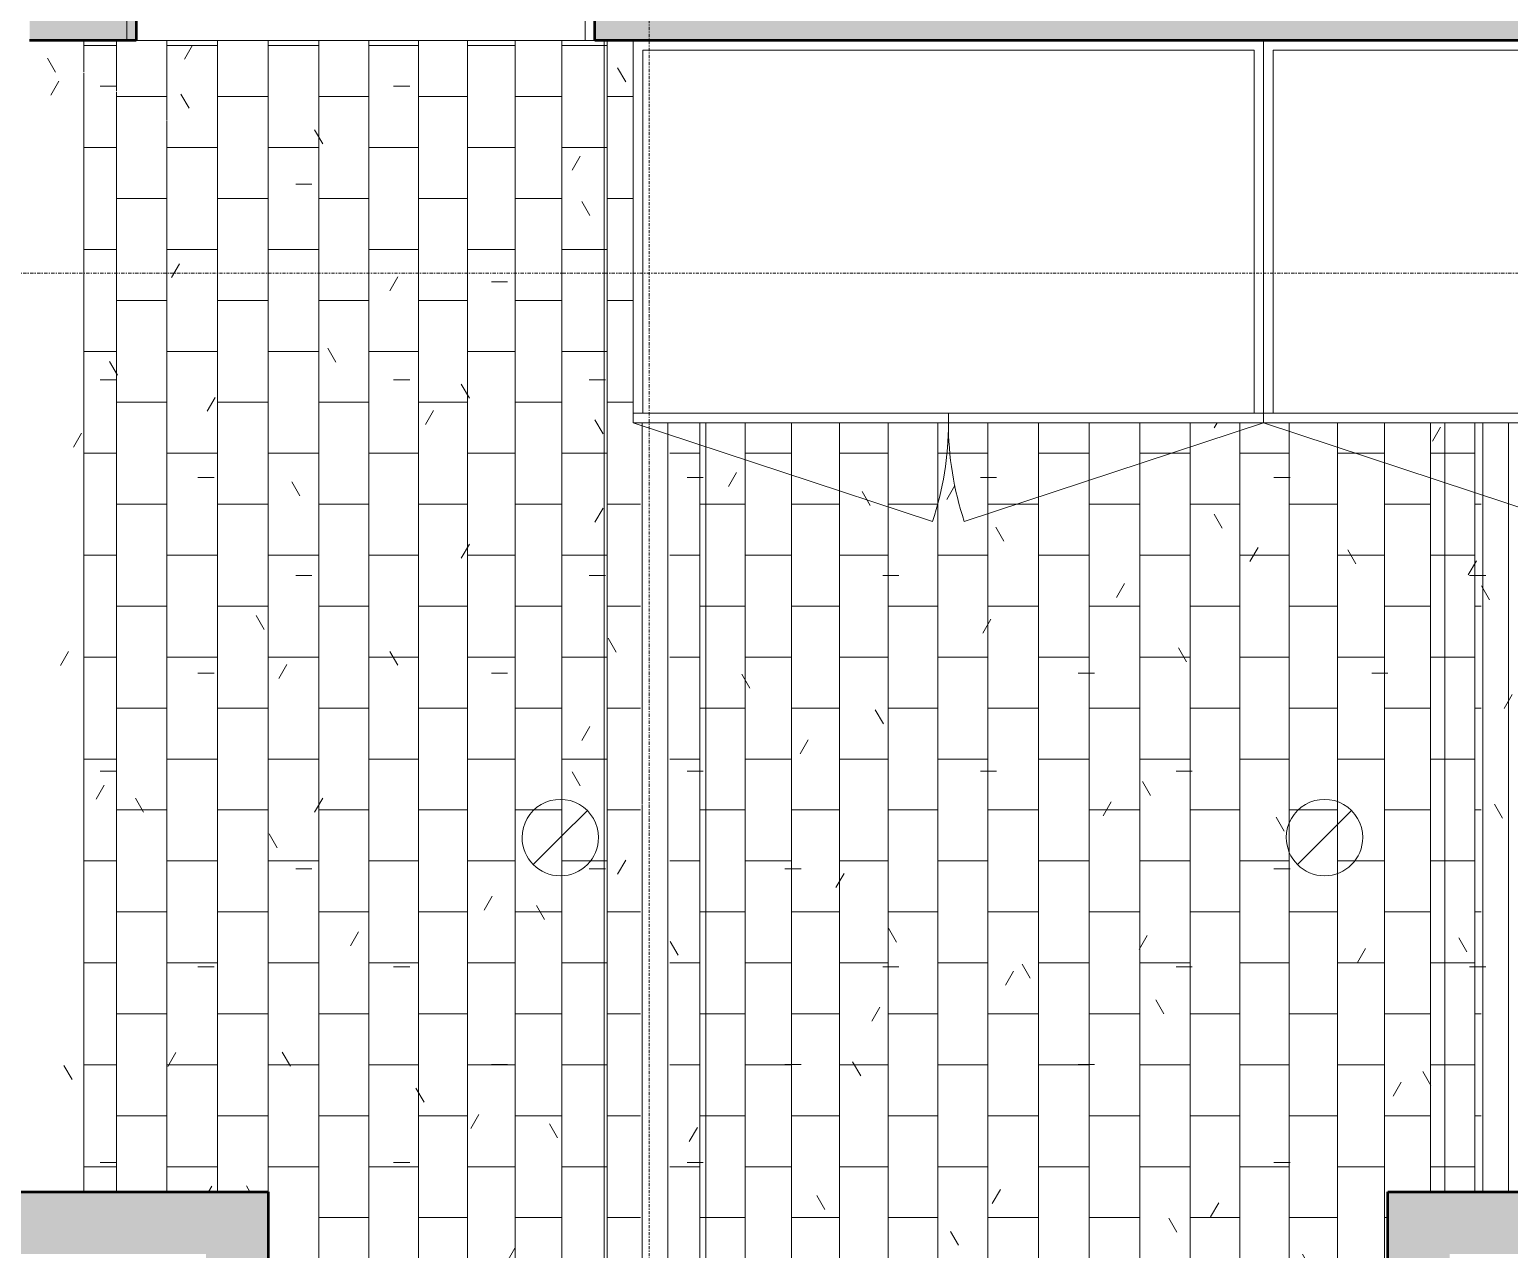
# Model space of a CAD drawing. Header units: inches. Extents: x -956 to 966, y -1111 to 895.
# Drawn here: x 317 to 433.2, y -52.9 to 42.9 of the extents above; entities that cross this region are included whole.
import ezdxf

# ---------------------------------------------------------------- set-up
doc = ezdxf.new("R2010")
doc.units = ezdxf.units.IN
doc.header["$MEASUREMENT"] = 0
doc.linetypes.add('Grid Line 1_4_', pattern=[0.4374999999999999, 0.2499999999999999, -0.06249999999999999, 0.06249999999999999, -0.06249999999999999])
for name, color, linetype, lineweight in [('A-CLNG', 13, 'Continuous', 13), ('A-CLNG-PATT', 13, 'Continuous', 13), ('A-DOOR', 31, 'Continuous', 13), ('A-DOOR-FRAM', 31, 'Continuous', 20), ('A-WALL-PATT', 111, 'Continuous', 13), ('E-LITE-EQPM', 33, 'Continuous', 9), ('I-WALL', 2, 'Continuous', 13), ('Q-CASE', 31, 'Continuous', 9), ('S-GRID', 1, 'Continuous', 9)]:
    doc.layers.add(name, color=color, linetype=linetype, lineweight=lineweight)

# ---------------------------------------------------------------- blocks, each defined once
blk = doc.blocks.new('Single-Pocket - 36_ x96_-4614896-7TH FLOOR TELECOM OVERHEAD ROUTING PLAN')
at = {"layer": 'A-DOOR', "color": 53, "lineweight": 20}
for p, q in [((-42.00000000000016, -0.6874999999999999), (-42.00000000000016, 0.6874999999999999)), ((-42.00000000000016, 0.6874999999999999), (-6.000000000000159, 0.6874999999999999)), ((-6.000000000000159, 0.6874999999999999), (-6.000000000000159, -0.6874999999999999)), ((-6.000000000000159, -0.6874999999999999), (-42.00000000000016, -0.6874999999999999))]:
    blk.add_line(p, q, dxfattribs=at)
at = {"layer": 'A-DOOR-FRAM', "color": 53}
for p, q in [((-18.00000000000009, 2.6875), (-18.00000000000009, 0.9624999999999998)), ((-17.25000000000009, 2.6875), (-18.00000000000009, 2.6875)), ((-17.25000000000009, 0.9624999999999998), (-17.25000000000009, 2.6875)), ((18.74999999999992, 2.6875), (17.99999999999992, 2.6875)), ((17.99999999999992, 2.6875), (17.99999999999992, -2.6875)), ((18.74999999999992, -2.6875), (18.74999999999992, 2.6875)), ((-18.0000000000001, 0.9624999999999998), (-17.2500000000001, 0.9624999999999998)), ((-18.03854056772812, -0.9624999999999998), (-18.03854056772812, -2.687499999999988)), ((-17.25000000000011, -0.9624999999999998), (-18.03854056772812, -0.9624999999999998)), ((-17.25000000000011, -2.687499999999988), (-17.25000000000011, -0.9624999999999998)), ((-18.03854056772812, -2.687499999999988), (-17.25000000000011, -2.687499999999988)), ((17.99999999999992, -2.6875), (18.74999999999992, -2.6875))]:
    blk.add_line(p, q, dxfattribs=at)
blk = doc.blocks.new('FP_1_69-7TH FLOOR TELECOM OVERHEAD ROUTING PLAN')
at = {"layer": 'A-CLNG-PATT', "color": 50}
for p, q in [((335.8726661831918, 39.48946219052106), (335.8726661831918, 42.00571385260786)), ((339.824265060886, 38.03359054049189), (339.824265060886, 42.00571385260786)), ((343.7984581080991, 36.56939461163881), (343.7984581080991, 42.00571385260786)), ((347.7783784067088, -48.36166674687859), (347.7783784067085, 42.00571385260786)), ((351.7471347314986, -64.36295260471717), (351.7471347314982, 42.00571385260786)), ((355.6878832384008, -64.36295260471717), (355.6878832384004, 42.00571385260786)), ((359.5838989516487, -64.36295260471717), (359.5838989516484, 42.00571385260786)), ((363.4186467464363, -64.36295260471717), (363.4186467464359, 42.00571385260786)), ((367.1758515258286, -64.36295260471717), (367.1758515258283, 42.00571385260786)), ((370.8395672940902, -17.57378918391606), (370.8395672940902, 42.00571385260786)), ((374.3942448332656, -17.9587099360391), (374.3942448332656, 42.00571385260786)), ((333.2929314028634, 41.61069885923489), (335.8726661831907, 41.61069885923489)), ((339.8242650608846, 41.61069885923489), (343.7984581080977, 41.61069885923489)), ((347.7783784067071, 41.61069885923489), (351.7471347314965, 41.61069885923489)), ((355.6878832383991, 41.61069885923506), (359.583898951647, 41.61069885923506)), ((363.4186467464342, 41.61069885923506), (367.1758515258269, 41.61069885923506)), ((370.8395672940889, 41.61069885923506), (374.1479164093968, 41.61069885923506)), ((374.1479164093968, 41.61069885923506), (374.3942448332642, 41.61069885923506)), ((335.8726661831918, 38.02798494017832), (335.8726661831918, 39.47297951712249)), ((335.8726661831921, -48.36928614739008), (335.8726661831918, 37.96675975372641)), ((335.8726661831907, 37.61069885923495), (339.8242650608846, 37.61069885923495)), ((339.824265060886, 35.72652088458988), (339.824265060886, 38.00757119900918)), ((343.7984581080977, 37.61069885923495), (347.7783784067071, 37.61069885923495)), ((351.7471347314965, 37.61069885923495), (355.6878832383991, 37.61069885923512)), ((359.583898951647, 37.61069885923512), (363.4186467464345, 37.61069885923512)), ((367.1758515258273, 37.61069885923512), (370.8395672940889, 37.61069885923512)), ((374.3942448332642, 37.61069885923512), (376.43010036152, 37.61069885923529)), ((343.7984581080995, -48.36928614739008), (343.7984581080991, 36.53378407399276)), ((339.8242650608863, -48.36928614739008), (339.824265060886, 35.68940548750839)), ((333.2929314028634, 33.61069885923501), (335.8726661831907, 33.61069885923501)), ((339.8242650608846, 33.61069885923501), (343.7984581080977, 33.61069885923501)), ((347.7783784067071, 33.61069885923501), (351.7471347314965, 33.61069885923501)), ((355.6878832383991, 33.61069885923501), (359.583898951647, 33.61069885923501)), ((363.4186467464345, 33.61069885923501), (367.1758515258273, 33.61069885923518)), ((370.8395672940889, 33.61069885923518), (374.1479164093968, 33.61069885923518)), ((374.1479164093968, 33.61069885923518), (374.3942448332642, 33.61069885923518)), ((335.8726661831907, 29.61069885923507), (339.8242650608846, 29.61069885923507)), ((343.7984581080977, 29.61069885923507), (347.7783784067071, 29.61069885923507)), ((351.7471347314969, 29.61069885923507), (355.6878832383991, 29.61069885923507)), ((359.583898951647, 29.61069885923507), (363.4186467464345, 29.61069885923507)), ((367.1758515258273, 29.61069885923524), (370.8395672940889, 29.61069885923524)), ((374.3942448332642, 29.61069885923524), (376.43010036152, 29.61069885923524)), ((333.2929314028634, 25.61069885923495), (335.8726661831907, 25.61069885923495)), ((339.8242650608846, 25.61069885923495), (343.7984581080977, 25.61069885923495)), ((347.7783784067071, 25.61069885923495), (351.7471347314969, 25.61069885923495)), ((355.6878832383991, 25.61069885923495), (359.5838989516474, 25.61069885923495)), ((363.4186467464345, 25.61069885923495), (367.1758515258273, 25.61069885923513)), ((370.8395672940889, 25.61069885923513), (374.1479164093968, 25.61069885923513)), ((374.1479164093968, 25.61069885923513), (374.3942448332642, 25.61069885923513)), ((335.8726661831907, 21.61069885923501), (339.8242650608846, 21.61069885923501)), ((343.7984581080977, 21.61069885923501), (347.7783784067071, 21.61069885923501)), ((351.7471347314969, 21.61069885923501), (355.6878832383994, 21.61069885923501)), ((359.5838989516474, 21.61069885923501), (363.4186467464345, 21.61069885923501)), ((367.1758515258273, 21.61069885923501), (370.8395672940889, 21.61069885923501)), ((374.3942448332642, 21.61069885923501), (376.4301003615203, 21.61069885923518)), ((333.2929314028634, 17.61069885923507), (335.8726661831907, 17.61069885923507)), ((339.8242650608846, 17.61069885923507), (343.7984581080981, 17.61069885923507)), ((347.7783784067071, 17.61069885923507), (351.7471347314969, 17.61069885923507)), ((355.6878832383994, 17.61069885923507), (359.5838989516474, 17.61069885923507)), ((363.4186467464345, 17.61069885923507), (367.1758515258273, 17.61069885923507)), ((370.8395672940889, 17.61069885923507), (374.1479164093968, 17.61069885923507)), ((374.1479164093968, 17.61069885923507), (374.3942448332642, 17.61069885923507)), ((335.8726661831907, 13.61069885923496), (339.8242650608846, 13.61069885923496)), ((343.7984581080977, 13.61069885923496), (347.7783784067071, 13.61069885923496)), ((351.7471347314969, 13.61069885923496), (355.6878832383994, 13.61069885923496)), ((359.5838989516474, 13.61069885923496), (363.4186467464345, 13.61069885923496)), ((367.1758515258273, 13.61069885923496), (370.8395672940889, 13.61069885923496)), ((374.3942448332642, 13.61069885923496), (376.4301003615203, 13.6106988592353)), ((333.2929314028634, 9.610698859235013), (335.8726661831907, 9.610698859235013)), ((339.824265060885, 9.610698859235184), (343.7984581080981, 9.610698859235184)), ((347.7783784067075, 9.610698859235184), (351.7051568219737, 9.610698859235184)), ((355.6878832383994, 9.610698859235184), (359.5838989516474, 9.610698859235184)), ((363.4186467464345, 9.610698859235184), (367.1758515258273, 9.610698859235184)), ((370.8395672940889, 9.610698859235184), (374.1479164093968, 9.610698859235184)), ((374.1479164093968, 9.610698859235184), (374.3942448332642, 9.610698859235184)), ((335.8726661831911, 5.6106988592349), (339.824265060885, 5.610698859235071)), ((343.7984581080981, 5.610698859235071), (347.7783784067075, 5.610698859235071)), ((351.7471347314969, 5.610698859235071), (355.6878832383994, 5.610698859235071)), ((359.5838989516474, 5.610698859235071), (363.4186467464345, 5.610698859235071)), ((367.1758515258273, 5.610698859235071), (370.8395672940889, 5.610698859235071)), ((374.3942448332642, 5.610698859235071), (376.9946639168244, 5.610698859235241)), ((333.2929314028634, 1.610698859234787), (335.8726661831911, 1.610698859234787)), ((339.824265060885, 1.610698859234958), (343.7984581080981, 1.610698859234958)), ((347.7783784067075, 1.610698859234958), (351.7471347314969, 1.610698859234958)), ((355.6878832383994, 1.610698859234958), (359.5838989516474, 1.610698859234958)), ((363.4186467464349, 1.610698859234958), (367.1758515258273, 1.610698859234958)), ((370.8395672940892, 1.610698859234958), (374.1479164093968, 1.610698859234958)), ((374.1479164093968, 1.610698859234958), (374.3942448332646, 1.610698859234958)), ((335.8726661831911, -2.389301140764985), (339.824265060885, -2.389301140764985)), ((343.7984581080981, -2.389301140764985), (347.7783784067075, -2.389301140764985)), ((351.7471347314972, -2.389301140764985), (355.6878832383994, -2.389301140764814)), ((359.5838989516477, -2.389301140764814), (363.4186467464349, -2.389301140764814)), ((367.1758515258276, -2.389301140764814), (370.8395672940892, -2.389301140764814)), ((374.3942448332646, -2.389301140764814), (376.9946639168244, -2.389301140764814)), ((333.2929314028634, -6.389301140765098), (335.8726661831911, -6.389301140765098)), ((339.824265060885, -6.389301140765098), (343.7984581080984, -6.389301140765098)), ((347.7783784067075, -6.389301140765098), (351.7471347314972, -6.389301140765098)), ((355.6878832383994, -6.389301140764927), (359.5838989516477, -6.389301140764927)), ((363.4186467464349, -6.389301140764927), (367.1758515258276, -6.389301140764927)), ((370.8395672940892, -6.389301140764927), (374.1479164093968, -6.389301140764927)), ((374.1479164093968, -6.389301140764927), (374.3942448332646, -6.389301140764927)), ((335.8726661831911, -10.38930114076504), (339.8242650608853, -10.38930114076504)), ((343.7984581080984, -10.38930114076504), (347.7783784067078, -10.38930114076504)), ((351.7471347314972, -10.38930114076504), (355.6878832383998, -10.38930114076504)), ((359.5838989516477, -10.38930114076504), (363.4186467464349, -10.38930114076504)), ((367.1758515258276, -10.38930114076504), (370.8395672940892, -10.38930114076504)), ((374.3942448332646, -10.38930114076504), (376.9946639168247, -10.38930114076487)), ((333.2929314028634, -14.38930114076498), (335.8726661831914, -14.38930114076498)), ((339.8242650608853, -14.38930114076498), (343.7984581080984, -14.38930114076498)), ((347.7783784067078, -14.38930114076498), (351.7471347314972, -14.38930114076498)), ((355.6878832383998, -14.38930114076498), (359.5838989516477, -14.38930114076498)), ((363.4186467464349, -14.38930114076498), (367.1758515258276, -14.38930114076481)), ((370.8395672940892, -14.38930114076481), (374.1479164093968, -14.38930114076481)), ((374.1479164093968, -14.38930114076481), (374.3942448332646, -14.38930114076481)), ((335.8726661831914, -18.3893011407651), (339.8242650608853, -18.3893011407651)), ((343.7984581080984, -18.3893011407651), (347.7783784067078, -18.3893011407651)), ((351.7471347314972, -18.3893011407651), (355.6878832383998, -18.3893011407651)), ((359.5838989516477, -18.3893011407651), (363.4186467464352, -18.3893011407651)), ((367.1758515258276, -18.38930114076492), (368.6492590261674, -18.38930114076492)), ((374.3942448332656, -18.43546580383287), (374.3942448332656, -17.97717707683836)), ((374.3942448332649, -18.38930114076492), (376.9946639168247, -18.38930114076492)), ((374.3942448332656, -19.76989418114135), (374.3942448332656, -18.4530274438423)), ((374.3942448332656, -20.54697206889034), (374.3942448332656, -19.7803290120849)), ((374.3942448332656, -21.32196214051322), (374.3942448332656, -20.55678614739253)), ((374.3942448332656, -22.04237278034958), (374.3942448332656, -21.33324328270015)), ((374.3942448332659, -63.99656600452663), (374.3942448332656, -22.05678614739253)), ((333.2929314028634, -22.38930114076504), (335.8726661831914, -22.38930114076504)), ((339.8242650608853, -22.38930114076504), (343.7984581080984, -22.38930114076504)), ((347.7783784067078, -22.38930114076504), (351.7471347314972, -22.38930114076504)), ((355.6878832383998, -22.38930114076504), (359.5838989516477, -22.38930114076504)), ((363.4186467464352, -22.38930114076504), (367.1758515258276, -22.38930114076487)), ((373.0533448925195, -22.38930114076487), (374.1479164093968, -22.38930114076487)), ((374.1479164093968, -22.38930114076487), (374.3942448332649, -22.38930114076487)), ((370.8395672940906, -64.36295260471717), (370.8395672940902, -23.53978311086899)), ((335.8726661831914, -26.38930114076498), (339.8242650608853, -26.38930114076498)), ((343.7984581080984, -26.38930114076498), (347.7783784067078, -26.38930114076498)), ((351.7471347314972, -26.38930114076498), (355.6878832383998, -26.38930114076498)), ((359.6015198321526, -26.38930114076498), (363.4186467464352, -26.38930114076498)), ((367.1758515258276, -26.38930114076498), (370.8395672940895, -26.38930114076498)), ((374.3942448332649, -26.38930114076498), (376.9946639168247, -26.38930114076481)), ((333.2929314028634, -30.3893011407651), (335.8726661831914, -30.3893011407651)), ((339.8242650608853, -30.3893011407651), (343.7984581080984, -30.3893011407651)), ((347.7783784067078, -30.3893011407651), (351.7471347314976, -30.3893011407651)), ((355.6878832383998, -30.3893011407651), (359.5838989516477, -30.3893011407651)), ((363.4186467464352, -30.3893011407651), (367.1758515258276, -30.3893011407651)), ((370.8395672940895, -30.3893011407651), (374.1479164093968, -30.3893011407651)), ((374.1479164093968, -30.3893011407651), (374.3942448332649, -30.3893011407651)), ((335.8726661831914, -34.38930114076503), (339.8242650608853, -34.38930114076503)), ((343.7984581080984, -34.38930114076503), (347.7783784067078, -34.38930114076503)), ((351.7471347314976, -34.38930114076503), (355.6878832383998, -34.38930114076503)), ((359.5838989516481, -34.38930114076503), (363.4186467464352, -34.38930114076503)), ((367.1758515258276, -34.38930114076486), (370.8395672940895, -34.38930114076486)), ((374.3942448332649, -34.38930114076486), (376.9946639168247, -34.38930114076486)), ((333.2929314028634, -38.38930114076515), (335.8726661831914, -38.38930114076515)), ((339.8242650608853, -38.38930114076515), (343.7984581080988, -38.38930114076515)), ((347.7783784067078, -38.38930114076515), (351.7471347314976, -38.38930114076498)), ((355.6878832384001, -38.38930114076498), (359.5838989516481, -38.38930114076498)), ((363.4186467464352, -38.38930114076498), (367.1758515258276, -38.38930114076498)), ((370.8395672940895, -38.38930114076498), (374.1479164093968, -38.38930114076498)), ((374.1479164093968, -38.38930114076498), (374.3942448332649, -38.38930114076498)), ((335.8726661831914, -42.38930114076492), (339.8242650608856, -42.38930114076492)), ((343.7984581080988, -42.38930114076492), (347.7783784067082, -42.38930114076492)), ((351.7471347314976, -42.38930114076492), (355.6878832384001, -42.38930114076492)), ((359.5838989516481, -42.38930114076492), (363.4186467464352, -42.38930114076492)), ((367.1758515258276, -42.38930114076492), (370.8395672940895, -42.38930114076492)), ((374.3942448332649, -42.38930114076492), (376.9946639168247, -42.38930114076475)), ((333.2929314028634, -46.38930114076503), (335.8726661831914, -46.38930114076503)), ((339.8242650608856, -46.38930114076503), (343.7984581080988, -46.38930114076503)), ((347.7783784067082, -46.38930114076503), (351.7471347314976, -46.38930114076503)), ((355.6878832384001, -46.38930114076503), (359.5838989516481, -46.38930114076503)), ((363.4186467464352, -46.38930114076503), (367.1758515258276, -46.38930114076503)), ((370.8395672940895, -46.38930114076503), (374.1479164093971, -46.38930114076503)), ((374.1479164093971, -46.38930114076503), (374.3942448332649, -46.38930114076503)), ((347.7783784067088, -64.36295260471717), (347.7783784067088, -48.37262887138404)), ((351.7471347314976, -50.38930114076515), (355.6878832384001, -50.38930114076515)), ((359.5838989516481, -50.38930114076515), (363.4186467464352, -50.38930114076515)), ((367.1758515258276, -50.38930114076498), (370.8395672940895, -50.38930114076498)), ((374.3942448332649, -50.38930114076498), (376.9946639168247, -50.38930114076481))]:
    blk.add_line(p, q, dxfattribs=at)
at = {"layer": 'A-CLNG-PATT', "color": 253}
for p, q in [((368.6492590261674, -18.38930114076492), (370.8395672940895, -18.38930114076492)), ((370.8395672940902, -23.53978311086899), (370.8395672940902, -17.57378918391606)), ((370.8395672940895, -22.38930114076487), (373.0533448925195, -22.38930114076487))]:
    blk.add_line(p, q, dxfattribs=at)
blk = doc.blocks.new('FP_1_70-7TH FLOOR TELECOM OVERHEAD ROUTING PLAN')
at = {"layer": 'A-CLNG-PATT', "color": 50}
for p, q in [((381.6659989918279, -94.74428614739018), (381.6659989918276, 12.00571385260821)), ((385.2127689022318, -94.74428614739018), (385.2127689022315, 12.00571385260821)), ((388.8696104685193, -94.74428614739018), (388.869610468519, 12.00571385260821)), ((392.6210036476149, -94.74428614739018), (392.6210036476145, 12.00571385260821)), ((396.4510271088609, -94.74428614739018), (396.4510271088606, 12.00571385260821)), ((400.343425805922, -94.74428614739018), (400.3434258059217, 12.00571385260821)), ((404.2816799650112, -68.93373927239035), (404.2816799650109, 12.00571385260821)), ((408.2490751966516, -94.74428614739018), (408.2490751966512, 12.00571385260821)), ((412.2287734334064, -94.74428614739018), (412.2287734334061, 12.00571385260821)), ((416.2038843925155, -94.74428614739018), (416.2038843925152, 12.00571385260838)), ((420.1575372601347, -94.74428614739018), (420.1575372601347, 12.00571385260838)), ((424.0729522929528, -14.85607760471714), (424.0729522929528, 12.00571385260838)), ((427.9335120332889, -18.42992197882114), (427.9335120332889, 12.00571385260804)), ((431.7228318354366, -17.65900866852524), (431.7228318354366, 12.00571385260804)), ((435.4248294039249, -17.65900866852524), (435.4248294039249, 12.00571385260804)), ((439.0237930485716, -17.65900866852524), (439.0237930485716, 12.00571385260804)), ((442.5044483666494, -48.36928614739025), (442.5044483666491, 12.00571385260804)), ((379.301168901968, 9.610698859235184), (381.6659989918265, 9.610698859235184)), ((385.2127689022301, 9.610698859235184), (388.8696104685176, 9.610698859235184)), ((392.6210036476132, 9.610698859235184), (396.4510271088592, 9.610698859235184)), ((400.34342580592, 9.610698859235184), (404.2816799650095, 9.610698859235184)), ((408.2490751966499, 9.610698859235184), (412.2287734334047, 9.610698859235184)), ((416.2038843925138, 9.610698859235184), (420.1575372601334, 9.610698859235184)), ((424.0729522929518, 9.610698859235184), (427.9335120332879, 9.610698859235184)), ((431.7228318354356, 9.610698859235184), (435.4248294039236, 9.610698859235184)), ((439.0237930485703, 9.610698859235184), (440.1479164093968, 9.610698859235184)), ((440.1479164093968, 9.610698859235184), (442.5044483666477, 9.610698859235184)), ((381.6659989918265, 5.610698859235071), (382.1479164093967, 5.610698859235071)), ((382.1479164093967, 5.610698859235071), (385.2127689022301, 5.610698859235071)), ((388.8696104685176, 5.610698859235071), (392.6210036476132, 5.610698859235071)), ((396.4510271088592, 5.610698859235071), (400.34342580592, 5.610698859235071)), ((404.2816799650095, 5.610698859235241), (408.2490751966499, 5.610698859235241)), ((412.2287734334051, 5.610698859235241), (416.2038843925138, 5.610698859235241)), ((420.1575372601334, 5.610698859235241), (424.0729522929518, 5.610698859235241)), ((427.9335120332879, 5.610698859235241), (431.7228318354356, 5.610698859235241)), ((435.4248294039236, 5.610698859235241), (439.0237930485706, 5.610698859235241)), ((442.5044483666477, 5.610698859235241), (442.9946639168247, 5.610698859235412)), ((379.301168901968, 1.610698859234958), (381.6659989918265, 1.610698859234958)), ((385.2127689022301, 1.610698859234958), (388.8696104685176, 1.610698859234958)), ((392.6210036476132, 1.610698859235128), (396.4510271088592, 1.610698859235128)), ((400.3434258059203, 1.610698859235128), (404.2816799650095, 1.610698859235128)), ((408.2490751966502, 1.610698859235128), (412.2287734334051, 1.610698859235128)), ((416.2038843925138, 1.610698859235128), (420.1575372601337, 1.610698859235128)), ((424.0729522929518, 1.610698859235128), (427.9335120332879, 1.610698859235128)), ((431.722831835436, 1.610698859235128), (435.4248294039236, 1.610698859235299)), ((439.0237930485706, 1.610698859235299), (440.1479164093968, 1.610698859235299)), ((440.1479164093968, 1.610698859235299), (442.504448366648, 1.610698859235299)), ((381.6659989918269, -2.389301140764814), (382.1479164093967, -2.389301140764814)), ((382.1479164093967, -2.389301140764814), (385.2127689022301, -2.389301140764814)), ((388.8696104685176, -2.389301140764814), (392.6210036476132, -2.389301140764814)), ((396.4510271088595, -2.389301140764814), (400.3434258059203, -2.389301140764814)), ((404.2816799650099, -2.389301140764814), (408.2490751966502, -2.389301140764814)), ((412.2287734334051, -2.389301140764814), (416.2038843925138, -2.389301140764814)), ((420.1575372601337, -2.389301140764814), (424.0729522929518, -2.389301140764814)), ((427.9335120332879, -2.389301140764814), (431.722831835436, -2.389301140764814)), ((435.4248294039236, -2.389301140764644), (439.0237930485706, -2.389301140764644)), ((442.504448366648, -2.389301140764644), (442.9946639168247, -2.389301140764473)), ((379.301168901968, -6.389301140764927), (381.6659989918269, -6.389301140764927)), ((385.2127689022301, -6.389301140764927), (388.8696104685176, -6.389301140764927)), ((392.6210036476132, -6.389301140764927), (396.4510271088595, -6.389301140764927)), ((400.3434258059203, -6.389301140764927), (404.2816799650099, -6.389301140764927)), ((408.2490751966502, -6.389301140764927), (412.2287734334051, -6.389301140764927)), ((416.2038843925138, -6.389301140764927), (420.1575372601337, -6.389301140764757)), ((424.0729522929518, -6.389301140764757), (427.9335120332879, -6.389301140764757)), ((431.722831835436, -6.389301140764757), (435.4248294039236, -6.389301140764757)), ((439.0237930485706, -6.389301140764757), (440.1479164093968, -6.389301140764757)), ((440.1479164093968, -6.389301140764757), (442.504448366648, -6.389301140764757)), ((381.6659989918269, -10.38930114076504), (382.1479164093967, -10.38930114076504)), ((382.1479164093967, -10.38930114076504), (385.2127689022301, -10.38930114076504)), ((388.8696104685176, -10.38930114076504), (392.6210036476132, -10.38930114076487)), ((396.4510271088595, -10.38930114076487), (400.3434258059207, -10.38930114076487)), ((404.2816799650099, -10.38930114076487), (408.2490751966502, -10.38930114076487)), ((412.2287734334054, -10.38930114076487), (416.2038843925142, -10.38930114076487)), ((420.1575372601337, -10.38930114076487), (424.0729522929518, -10.38930114076487)), ((427.9335120332879, -10.38930114076487), (431.722831835436, -10.38930114076487)), ((435.4248294039239, -10.38930114076487), (439.0237930485706, -10.38930114076487)), ((442.504448366648, -10.38930114076487), (442.9946639168247, -10.3893011407647)), ((379.301168901968, -14.38930114076498), (381.6659989918269, -14.38930114076498)), ((385.2127689022301, -14.38930114076498), (388.8696104685176, -14.38930114076498)), ((392.6210036476132, -14.38930114076481), (396.4510271088595, -14.38930114076481)), ((400.3434258059207, -14.38930114076481), (404.2816799650099, -14.38930114076481)), ((408.2490751966502, -14.38930114076481), (412.2287734334051, -14.38930114076481)), ((416.2038843925142, -14.38930114076481), (420.1575372601337, -14.38930114076481)), ((424.0729522929518, -14.38930114076481), (427.9335120332879, -14.38930114076481)), ((424.0729522929528, -18.39727587003688), (424.0729522929528, -14.8832101821763)), ((431.722831835436, -14.38930114076481), (435.4248294039239, -14.38930114076481)), ((439.0237930485706, -14.38930114076481), (440.1479164093968, -14.38930114076481)), ((440.1479164093968, -14.38930114076481), (442.504448366648, -14.38930114076481)), ((381.6659989918269, -18.38930114076492), (382.1479164093967, -18.38930114076492)), ((382.1479164093967, -18.38930114076492), (385.2127689022301, -18.38930114076492)), ((388.8696104685176, -18.38930114076492), (392.6210036476132, -18.38930114076492)), ((396.4510271088595, -18.38930114076492), (400.3434258059207, -18.38930114076492)), ((404.2816799650099, -18.38930114076492), (408.2490751966502, -18.38930114076492)), ((412.2287734334054, -18.38930114076492), (416.2038843925142, -18.38930114076492)), ((420.1575372601337, -18.38930114076492), (424.0729522929521, -18.38930114076492)), ((424.0729522929531, -94.74428614739035), (424.0729522929528, -18.4354658038327)), ((427.9335120332883, -18.38930114076492), (428.6492590261678, -18.38930114076492)), ((427.9335120332889, -19.05477622763925), (427.9335120332889, -18.4354658038327)), ((431.7228318354366, -17.75674579266291), (431.7228318354366, -17.66023376655761)), ((435.4248294039249, -17.95870993603893), (435.4248294039249, -17.67945457852693)), ((435.4248294039249, -18.4354658038327), (435.4248294039249, -17.9858920244801)), ((435.4248294039239, -18.38930114076475), (439.0237930485706, -18.38930114076475)), ((435.4248294039249, -19.75621316486894), (435.4248294039249, -18.46461058728869)), ((439.0237930485716, -24.75745260471711), (439.0237930485716, -17.69814043723397)), ((442.504448366648, -18.38930114076475), (442.9946639168247, -18.38930114076458)), ((427.9335120332889, -19.48851552829796), (427.9335120332889, -19.05916009233851)), ((435.4248294039249, -20.53218146129342), (435.4248294039249, -19.78032901208473)), ((435.4248294039249, -94.74428614739035), (435.4248294039249, -20.55678614739235)), ((427.9335120332893, -94.74428614739035), (427.9335120332889, -21.62505676648692)), ((379.301168901968, -22.38930114076487), (381.6659989918269, -22.38930114076487)), ((385.2127689022301, -22.38930114076487), (388.869610468518, -22.38930114076487)), ((392.6210036476135, -22.38930114076487), (396.4510271088595, -22.38930114076487)), ((400.3434258059207, -22.38930114076487), (404.2816799650099, -22.3893011407647)), ((408.2490751966502, -22.3893011407647), (412.2287734334054, -22.3893011407647)), ((416.2038843925142, -22.3893011407647), (420.1575372601337, -22.3893011407647)), ((424.0729522929521, -22.3893011407647), (427.9335120332883, -22.3893011407647)), ((433.0533448925195, -22.3893011407647), (435.4248294039239, -22.3893011407647)), ((439.0237930485706, -22.3893011407647), (440.1479164093968, -22.3893011407647)), ((440.1479164093968, -22.3893011407647), (442.504448366648, -22.3893011407647)), ((431.722831835437, -94.74428614739035), (431.7228318354366, -23.35682650212163)), ((439.023793048572, -48.36928614739025), (439.0237930485716, -24.79945636555032)), ((381.6659989918269, -26.38930114076498), (382.1479164093967, -26.38930114076498)), ((382.1479164093967, -26.38930114076498), (385.2127689022304, -26.38930114076498)), ((388.869610468518, -26.38930114076498), (392.6210036476135, -26.38930114076498)), ((396.4510271088595, -26.38930114076498), (400.3434258059207, -26.38930114076498)), ((404.2816799650099, -26.38930114076481), (408.2490751966502, -26.38930114076481)), ((412.2287734334054, -26.38930114076481), (416.2038843925142, -26.38930114076481)), ((420.1575372601337, -26.38930114076481), (424.0729522929521, -26.38930114076481)), ((427.9335120332883, -26.38930114076481), (431.7228318354363, -26.38930114076481)), ((435.4248294039239, -26.38930114076481), (439.0237930485706, -26.38930114076481)), ((442.504448366648, -26.38930114076481), (442.9946639168247, -26.38930114076464)), ((379.301168901968, -30.3893011407651), (381.6659989918269, -30.3893011407651)), ((385.2127689022304, -30.3893011407651), (388.869610468518, -30.3893011407651)), ((392.6210036476135, -30.38930114076492), (396.4510271088595, -30.38930114076492)), ((400.3434258059207, -30.38930114076492), (404.2816799650099, -30.38930114076492)), ((408.2490751966502, -30.38930114076492), (412.2287734334054, -30.38930114076492)), ((416.2038843925142, -30.38930114076492), (420.1575372601337, -30.38930114076492)), ((424.0729522929521, -30.38930114076492), (427.9335120332883, -30.38930114076492)), ((431.7228318354363, -30.38930114076492), (435.4248294039239, -30.38930114076475)), ((439.0237930485706, -30.38930114076475), (440.1479164093968, -30.38930114076475)), ((440.1479164093968, -30.38930114076475), (442.504448366648, -30.38930114076475)), ((381.6659989918269, -34.38930114076486), (382.1479164093967, -34.38930114076486)), ((382.1479164093967, -34.38930114076486), (385.2127689022304, -34.38930114076486)), ((388.869610468518, -34.38930114076486), (392.6210036476135, -34.38930114076486)), ((396.4510271088595, -34.38930114076486), (400.3434258059207, -34.38930114076486)), ((404.2816799650099, -34.38930114076486), (408.2490751966502, -34.38930114076486)), ((412.2287734334054, -34.38930114076486), (416.2038843925142, -34.38930114076486)), ((420.1575372601337, -34.38930114076486), (424.0729522929521, -34.38930114076486)), ((427.9335120332883, -34.38930114076486), (431.7228318354363, -34.38930114076469)), ((435.4248294039239, -34.38930114076469), (439.0237930485706, -34.38930114076469)), ((442.504448366648, -34.38930114076469), (442.9946639168247, -34.38930114076452)), ((379.3011689019684, -38.38930114076498), (381.6659989918269, -38.38930114076498)), ((385.2127689022304, -38.38930114076498), (388.869610468518, -38.38930114076498)), ((392.6210036476139, -38.38930114076498), (396.4510271088599, -38.38930114076498)), ((400.3434258059207, -38.38930114076498), (404.2816799650102, -38.38930114076498)), ((408.2490751966502, -38.38930114076481), (412.2287734334054, -38.38930114076481)), ((416.2038843925142, -38.38930114076481), (420.1575372601341, -38.38930114076481)), ((424.0729522929521, -38.38930114076481), (427.9335120332883, -38.38930114076481)), ((431.7228318354363, -38.38930114076481), (435.4248294039243, -38.38930114076481)), ((439.023793048571, -38.38930114076481), (440.1479164093968, -38.38930114076481)), ((440.1479164093968, -38.38930114076481), (442.5044483666484, -38.38930114076481)), ((381.6659989918272, -42.38930114076492), (382.147916409397, -42.38930114076492)), ((382.147916409397, -42.38930114076492), (385.2127689022308, -42.38930114076492)), ((388.869610468518, -42.38930114076492), (392.6210036476139, -42.38930114076492)), ((396.4510271088599, -42.38930114076492), (400.3434258059207, -42.38930114076475)), ((404.2816799650102, -42.38930114076475), (408.2490751966502, -42.38930114076475)), ((412.2287734334054, -42.38930114076475), (416.2038843925145, -42.38930114076475)), ((420.1575372601341, -42.38930114076475), (424.0729522929521, -42.38930114076475)), ((427.9335120332883, -42.38930114076475), (431.7228318354363, -42.38930114076475)), ((435.4248294039243, -42.38930114076475), (439.023793048571, -42.38930114076475)), ((442.5044483666484, -42.38930114076475), (442.9946639168247, -42.38930114076475)), ((379.3011689019684, -46.38930114076503), (381.6659989918272, -46.38930114076503)), ((385.2127689022308, -46.38930114076503), (388.8696104685183, -46.38930114076486)), ((392.6210036476139, -46.38930114076486), (396.4510271088599, -46.38930114076486)), ((400.3434258059207, -46.38930114076486), (404.2816799650102, -46.38930114076486)), ((408.2490751966502, -46.38930114076486), (412.2287734334058, -46.38930114076486)), ((416.2038843925145, -46.38930114076486), (420.1575372601341, -46.38930114076486)), ((424.0729522929521, -46.38930114076486), (427.9335120332883, -46.38930114076486)), ((431.7228318354363, -46.38930114076486), (435.4248294039243, -46.38930114076486)), ((439.023793048571, -46.38930114076486), (440.1479164093971, -46.38930114076486)), ((440.1479164093971, -46.38930114076486), (442.5044483666484, -46.38930114076486)), ((381.6659989918272, -50.38930114076498), (382.147916409397, -50.38930114076498)), ((382.147916409397, -50.38930114076498), (385.2127689022308, -50.38930114076498)), ((388.8696104685183, -50.38930114076498), (392.6210036476139, -50.38930114076498)), ((396.4510271088599, -50.38930114076498), (400.343425805921, -50.38930114076498)), ((404.2816799650102, -50.38930114076498), (408.2490751966502, -50.38930114076498)), ((412.2287734334058, -50.38930114076498), (416.2038843925145, -50.38930114076498)), ((420.1575372601341, -50.38930114076498), (424.0729522929521, -50.38930114076481)), ((427.9335120332883, -50.38930114076481), (431.7228318354363, -50.38930114076481)), ((435.4248294039243, -50.38930114076481), (435.6668504299824, -50.38930114076481))]:
    blk.add_line(p, q, dxfattribs=at)
at = {"layer": 'A-CLNG-PATT', "color": 253}
for p, q in [((428.6492590261678, -18.38930114076492), (431.722831835436, -18.38930114076492)), ((431.7228318354366, -23.35682650212163), (431.7228318354366, -17.75674579266291)), ((427.9335120332889, -21.62505676648692), (427.9335120332889, -19.48851552829796)), ((431.722831835436, -22.3893011407647), (433.0533448925195, -22.3893011407647))]:
    blk.add_line(p, q, dxfattribs=at)
blk = doc.blocks.new('7th Floor Vault3 - 7th Floor Vault-3165199-7TH FLOOR TELECOM OVERHEAD ROUTING PLAN')
at = {"layer": 'A-CLNG', "color": 10, "lineweight": 9}
for p, q in [((374.1479164093962, 42.0057138526079), (374.1479164093964, -17.95870993603905)), ((374.1479164093962, 42.0057138526079), (374.1479164093964, -17.95870993603905)), ((377.1479164093957, 12.00571385260817), (377.1479164093959, -17.9587099360391)), ((379.1479164093961, 12.00571385260817), (379.1479164093964, -94.74428614739014)), ((382.1479164093964, 12.00571385260817), (382.1479164093967, -94.74428614739014)), ((382.1479164093963, 12.00571385260817), (382.1479164093966, -94.74428614739014)), ((440.1479164093964, 12.00571385260791), (440.1479164093966, -48.36928614739029)), ((440.1479164093964, 12.00571385260791), (440.1479164093966, -48.36928614739029)), ((443.1479164093958, 12.00571385260787), (443.147916409396, -48.36928614739033)), ((445.147916409396, 12.00571385260791), (445.1479164093962, -48.36928614739029)), ((374.1479164093964, -17.97509404612174), (374.1479164093964, -18.43546580383278)), ((374.1479164093964, -17.97509404612174), (374.1479164093964, -18.43546580383278)), ((374.1479164093964, -18.45025886225299), (374.1479164093964, -19.77316419242527)), ((374.1479164093964, -18.45025886225299), (374.1479164093964, -19.77316419242527)), ((377.1479164093959, -18.000462990767), (377.147916409396, -94.74428614739023)), ((374.1479164093964, -19.7803290120849), (374.1479164093964, -20.55050729264691)), ((374.1479164093964, -19.7803290120849), (374.1479164093964, -20.55050729264691)), ((374.1479164093964, -20.55678614739253), (374.1479164093964, -21.32549736426979)), ((374.1479164093964, -20.55678614739253), (374.1479164093964, -21.32549736426979)), ((374.1479164093964, -21.33324328270006), (374.1479164093964, -22.04564279163362)), ((374.1479164093964, -21.33324328270006), (374.1479164093964, -22.04564279163362)), ((374.1479164093964, -22.05678614739244), (374.1479164093965, -64.18888406419434)), ((374.1479164093964, -22.05678614739244), (374.1479164093965, -64.18888406419434))]:
    blk.add_line(p, q, dxfattribs=at)
at = {"layer": 'A-CLNG', "color": 9, "lineweight": 9}
for name in ['FP_1_69-7TH FLOOR TELECOM OVERHEAD ROUTING PLAN', 'FP_1_70-7TH FLOOR TELECOM OVERHEAD ROUTING PLAN']:
    blk.add_blockref(name, (0, 0), dxfattribs=at)
blk = doc.blocks.new('Generic Model Wood Closet - 2_-6__ x 4_-1 1_2__-4911400-7TH FLOOR TELECOM OVERHEAD ROUTING PLAN')
at = {"layer": 'Q-CASE', "color": 9}
for p, q in [((-24.74999999999978, -14.9999999999998), (-24.74999999999978, 15.00000000000018)), ((-24.74999999999978, 15.00000000000018), (24.75000000000021, 15.00000000000018)), ((-23.99999999999978, -14.2499999999998), (-23.99999999999978, 14.25000000000018)), ((-23.99999999999978, 14.25000000000018), (24.00000000000021, 14.25000000000018)), ((24.00000000000021, 14.25000000000018), (24.00000000000021, -14.24999999999981)), ((24.75000000000021, 15.00000000000018), (24.75000000000021, -14.99999999999981)), ((-24.74999999999978, -14.9999999999998), (-1.248308288180691, -22.76099134663855)), ((24.75000000000021, -14.9999999999998), (-24.74999999999978, -14.9999999999998)), ((24.00000000000021, -14.2499999999998), (-23.99999999999978, -14.2499999999998)), ((24.75000000000021, -14.9999999999998), (1.248308288180593, -22.76099134663855))]:
    blk.add_line(p, q, dxfattribs=at)
at = {"layer": 'Q-CASE', "color": 53, "lineweight": 20}
for p, q in [((-24.74999999999978, 15.00000000000018), (-24.74999999999978, -14.24999999999975)), ((-23.99999999999978, 14.25000000000018), (24.00000000000021, 14.25000000000018)), ((-23.99999999999978, -14.24999999999975), (-23.99999999999978, 14.25000000000018)), ((24.00000000000021, 14.25000000000018), (24.00000000000021, -14.25000000000014)), ((24.75000000000021, -14.25000000000014), (24.75000000000021, 15.00000000000018)), ((-24.74999999999978, -14.2499999999998), (-24.74999999999978, -14.9999999999998)), ((2.451372438372345e-13, -14.2499999999998), (-24.74999999999978, -14.2499999999998)), ((-24.74999999999978, -14.24999999999975), (-23.99999999999978, -14.24999999999975)), ((-24.74999999999978, -14.9999999999998), (2.451372438372345e-13, -14.9999999999998)), ((2.451372438372345e-13, -14.25000000000014), (2.451372438372345e-13, -14.9999999999998)), ((24.75000000000021, -14.25000000000014), (2.451372438372345e-13, -14.25000000000014)), ((2.451372438372345e-13, -14.9999999999998), (2.451372438372345e-13, -14.2499999999998)), ((2.451372438372345e-13, -14.9999999999998), (24.75000000000021, -14.9999999999998)), ((24.00000000000021, -14.25000000000014), (24.75000000000021, -14.25000000000014)), ((24.75000000000021, -14.9999999999998), (24.75000000000021, -14.25000000000014))]:
    blk.add_line(p, q, dxfattribs=at)
at = {"layer": 'Q-CASE', "color": 9}
for centre, radius, start, end in [((-24.74999999999977, -14.9999999999998), 24.74999999999972, 341.7251661214812, 4.452776554048924e-14), ((24.75000000000026, -14.99999999999981), 24.7500000000003, 180.0000000000003, 198.2748338785185)]:
    blk.add_arc(centre, radius, start, end, dxfattribs=at)
blk = doc.blocks.new('Downlight - Recessed Can - 6_ Incandescent - 277V-3276897-7TH FLOOR TELECOM OVERHEAD ROUTING PLAN')
at = {"layer": 'E-LITE-EQPM', "color": 9}
for q in [(2.121320343541245, 2.121320343541247), (-2.121320343541211, -2.12132034354123)]:
    blk.add_line((0, 0), q, dxfattribs=at)
for centre, start, end in [((0, 0), 359.9999999999996, 179.9999999999997), ((0, 2.1316282072803e-14), 180.0000000000001, 359.9999999999993)]:
    blk.add_arc(centre, 2.999999999973965, start, end, dxfattribs=at)

msp = doc.modelspace()

# ---------------------------------------------------------------- hatches: boundary and pattern name
at = {"layer": 'A-CLNG-PATT'}
h = msp.add_hatch(dxfattribs=at)
h.set_pattern_fill('FP1_12', color=253, style=0, pattern_type=2)
h.set_pattern_definition([(0, (0, 0), (30.72, 7.68), [1.267, -21.773, 1.267, -21.773, -122.88]), (0, (0, 0), (30.72, 7.68), [-46.08, 1.267, -44.813, 1.267, -21.773, -53.76]), (0, (0, 0), (30.72, 7.68), [-115.2, 1.267, -14.093, 1.267, -37.133]), (120, (11.52, 3.84), (-22.01107510106448, 22.76430040425796), [1.267, -21.773, 1.267, -21.773, -122.88]), (120, (11.52, 3.84), (-22.01107510106448, 22.76430040425796), [-46.07999999999999, 1.267, -44.813, 1.267, -21.773, -53.75999999999999]), (120, (11.52, 3.84), (-22.01107510106448, 22.76430040425796), [-115.2, 1.267, -14.093, 1.267, -37.133]), (240, (15.36, 19.2), (-8.708924898935503, -30.44430040425795), [1.267, -21.773, 1.267, -21.773, -122.88]), (240, (15.36, 19.2), (-8.708924898935503, -30.44430040425795), [-46.08, 1.267, -44.813, 1.267, -21.773, -53.76]), (240, (15.36, 19.2), (-8.708924898935503, -30.44430040425795), [-115.2, 1.267, -14.093, 1.267, -37.133])])
h.paths.add_polyline_path([(428.5418504299824, -94.74428614739035), (456.5418504299822, -94.74428614739035), (456.5418504299822, -53.24428614739042), (428.5418504299828, -53.24428614739042), (428.5418504299824, -93.99428614739035)], flags=0)
h.paths.add_polyline_path([(423.6668504299824, -94.74428614739035), (423.6668504299824, -48.36928614739025), (716.772916409489, -48.36928614739076), (716.772916409489, 23.63071385260872), (628.3979164094885, 23.63071385260906), (628.3979164094885, 12.13071385260741), (604.5229164094884, 12.13071385260741), (604.5229164094884, 42.00571385260803), (562.43010036152, 42.00571385260803), (562.4301003615203, 12.00571385260804), (364.43010036152, 12.00571385260821), (364.43010036152, 42.00571385260786), (317.0429314028638, 42.00571385260786), (317.0429314028635, -48.36928614739025), (335.7729164094879, -48.36928614739042), (335.7729164094879, -64.36928614739001), (361.9168504299823, -64.36928614739018), (361.9168504299823, -94.74428614739018), (418.4568564564975, -94.74428614739035)], flags=0)
h.paths.add_polyline_path([(391.6063035549823, -73.5548330223903), (391.6063035549823, -68.93373927239035), (396.2273973049821, -68.93373927239035), (396.2273973049821, -73.5548330223903)], flags=0)
h.paths.add_polyline_path([(358.7104164094884, -23.55678614739253), (357.9339592741808, -23.45456362625981), (357.2104164094884, -23.15486235874578), (356.5890960659287, -22.67810649095219), (356.1123401981351, -22.05678614739253), (355.8126389306215, -21.33324328270015), (355.7104164094887, -20.55678614739253), (355.8126389306215, -19.7803290120849), (356.1123401981351, -19.05678614739235), (356.5890960659287, -18.43546580383287), (357.2104164094884, -17.9587099360391), (357.9339592741808, -17.65900866852541), (358.7104164094884, -17.55678614739253), (359.486873544796, -17.65900866852541), (360.2104164094884, -17.9587099360391), (360.8317367530484, -18.43546580383287), (361.3084926208417, -19.05678614739235), (361.6081938883557, -19.7803290120849), (361.7104164094884, -20.55678614739253), (361.6081938883557, -21.33324328270015), (361.3084926208417, -22.05678614739253), (360.8317367530484, -22.67810649095219), (360.2104164094884, -23.15486235874578), (359.486873544796, -23.45456362625981), (359.0568564564976, -23.51117644993951)], flags=0)
h.paths.add_polyline_path([(418.7104164094884, -23.55678614739235), (417.9339592741811, -23.45456362625964), (417.2104164094887, -23.15486235874561), (416.5890960659291, -22.67810649095201), (416.1123401981351, -22.05678614739235), (415.8126389306215, -21.33324328269998), (415.7104164094884, -20.55678614739235), (415.8126389306215, -19.78032901208473), (416.1123401981351, -19.05678614739218), (416.5890960659291, -18.4354658038327), (417.2104164094887, -17.95870993603893), (417.9339592741811, -17.65900866852524), (418.7104164094884, -17.55678614739235), (419.486873544796, -17.65900866852524), (420.2104164094884, -17.95870993603893), (420.8317367530481, -18.4354658038327), (421.3084926208417, -19.05678614739218), (421.608193888356, -19.78032901208473), (421.7104164094887, -20.55678614739235), (421.608193888356, -21.33324328269998), (421.3084926208417, -22.05678614739235), (420.8317367530481, -22.67810649095201), (420.2104164094884, -23.15486235874561), (419.486873544796, -23.45456362625964)], flags=0)
h.paths.add_polyline_path([(478.7104164094887, -23.55678614739218), (477.8568564564977, -23.42262659347773), (477.2104164094884, -23.15486235874544), (476.5890960659287, -22.67810649095184), (476.1123401981351, -22.05678614739218), (475.8126389306215, -21.33324328269964), (475.7104164094887, -20.55678614739218), (475.8126389306215, -19.78032901208456), (476.1123401981351, -19.05678614739218), (476.5890960659287, -18.43546580383252), (477.2104164094884, -17.95870993603875), (477.9339592741811, -17.6590086685249), (478.7104164094887, -17.55678614739218), (479.486873544796, -17.6590086685249), (480.2104164094887, -17.95870993603875), (480.8317367530484, -18.43546580383252), (481.308492620842, -19.05678614739218), (481.6081938883557, -19.78032901208456), (481.7104164094884, -20.55678614739218), (481.6081938883557, -21.33324328269964), (481.308492620842, -22.05678614739218), (480.8317367530484, -22.67810649095184), (480.2104164094887, -23.15486235874544), (479.486873544796, -23.45456362625947)], flags=0)
h.paths.add_polyline_path([(538.7104164094887, -23.55678614739201), (537.9339592741811, -23.4545636262593), (537.2104164094887, -23.15486235874527), (536.5890960659291, -22.67810649095167), (536.1123401981355, -22.05678614739201), (535.8126389306211, -21.33324328269947), (535.7104164094884, -20.55678614739201), (535.8126389306211, -19.78032901208456), (536.1123401981355, -19.05678614739201), (536.5890960659291, -18.43546580383235), (537.2568564564975, -17.93947383873023), (537.9339592741811, -17.65900866852473), (538.7104164094887, -17.55678614739201), (539.4868735447964, -17.65900866852473), (540.2104164094887, -17.95870993603858), (540.8317367530481, -18.43546580383235), (541.3084926208423, -19.05678614739201), (541.608193888356, -19.78032901208456), (541.7104164094887, -20.55678614739201), (541.608193888356, -21.33324328269947), (541.3084926208423, -22.05678614739201), (540.8317367530481, -22.67810649095167), (540.2104164094887, -23.15486235874527), (539.4868735447964, -23.4545636262593)], flags=0)
h.paths.add_polyline_path([(598.7104164094887, -23.55678614739184), (597.9339592741811, -23.45456362625896), (597.2104164094887, -23.1548623587451), (596.5890960659287, -22.6781064909515), (596.1123401981355, -22.05678614739184), (595.8126389306215, -21.3332432826993), (595.7104164094887, -20.55678614739167), (595.8126389306215, -19.78032901208422), (596.1123401981355, -19.05678614739184), (596.6568564564974, -18.38347142743282), (597.2104164094887, -17.95870993603841), (597.9339592741811, -17.65900866852456), (598.7104164094887, -17.55678614739184), (599.4868735447964, -17.65900866852456), (600.2104164094887, -17.95870993603841), (600.8317367530484, -18.43546580383218), (601.308492620842, -19.05678614739184), (601.6081938883557, -19.78032901208422), (601.7104164094884, -20.55678614739167), (601.6081938883557, -21.3332432826993), (601.308492620842, -22.05678614739184), (600.8317367530484, -22.6781064909515), (600.2104164094887, -23.1548623587451), (599.4868735447964, -23.45456362625896)], flags=0)
h.paths.add_polyline_path([(658.7104164094887, -23.55678614739167), (657.9339592741811, -23.45456362625879), (657.2104164094887, -23.15486235874476), (656.5890960659291, -22.67810649095116), (656.0568564564976, -21.92283654583821), (655.8126389306218, -21.33324328269913), (655.7104164094891, -20.5567861473915), (655.8126389306218, -19.78032901208405), (656.1123401981355, -19.05678614739167), (656.5890960659291, -18.43546580383201), (657.2104164094887, -17.95870993603841), (657.9339592741811, -17.65900866852439), (658.7104164094887, -17.55678614739167), (659.4868735447964, -17.65900866852439), (660.2104164094887, -17.95870993603841), (660.8317367530487, -18.43546580383201), (661.308492620842, -19.05678614739167), (661.608193888356, -19.78032901208405), (661.7104164094887, -20.5567861473915), (661.608193888356, -21.33324328269913), (661.308492620842, -22.0567861473915), (660.8317367530487, -22.67810649095116), (660.2104164094887, -23.15486235874476), (659.4868735447964, -23.45456362625879)], flags=0)
h.paths.add_polyline_path([(625.6801003615208, 14.38071385260758), (626.1479164094882, 14.38071385260758), (626.1479164094882, 27.88071385260912), (631.7787988344913, 27.88071385260912), (631.7787988344913, 42.00571385260803), (608.7729164094883, 42.00571385260803), (608.7729164094883, 35.13071385261019), (606.7729164094884, 35.13071385261019), (606.7729164094884, 34.25571385261133), (625.6801003615208, 34.25571385261133), (625.6801003615208, 14.84804739528295)], flags=0)
h.paths.add_polyline_path([(704.5104372002883, 29.00571385260877), (716.772916409489, 29.00571385260877), (716.772916409489, 42.00571385260803), (636.0287988344916, 42.00571385260803), (636.0287988344916, 29.00571385260877), (704.2911931101439, 29.00571385260877)], flags=0)
at = {"layer": 'A-WALL-PATT'}
for points in [[(322.4179314028634, 42.00571385260786), (322.417931402864, 532.0057138526105), (317.0429314028638, 532.0057138526105), (317.0429314028631, 42.00571385260786)], [(330.8979164094879, -64.36928614739001), (335.7729164094879, -64.36295260471717), (335.7729164094879, -48.36928614739008), (330.8979164094879, -48.36928614739008), (330.8979164094879, -64.36295260471717)], [(456.5418504299822, -53.24428614739042), (456.5418504299822, -48.36928614739042), (428.5418504299824, -48.36928614739025), (428.5418504299824, -53.24428614739042), (448.1568564564974, -53.24428614739042)]]:
    msp.add_hatch(color=253, dxfattribs=at).paths.add_polyline_path(points, flags=0)
h = msp.add_hatch(color=253, dxfattribs=at)
h.paths.add_polyline_path([(448.1568564564974, 42.00571385260786), (565.4289688821214, 42.00571385260803), (565.4289688821214, 43.730713852608), (528.4289688821216, 43.730713852608), (528.4289688821216, 45.65571385260812), (565.4289688821214, 45.65571385260812), (565.4289688821214, 47.38071385260792), (361.419062882262, 47.38071385260792), (361.419062882262, 45.65571385260812), (398.4190628822621, 45.65571385260812), (398.4190628822621, 43.730713852608), (361.419062882262, 43.730713852608), (361.419062882262, 42.00571385260786), (418.4568564564975, 42.00571385260786)], flags=0)
h.paths.add_polyline_path([(322.4179314028634, 42.00571385260786), (325.419062882262, 42.00571385260786), (325.419062882262, 47.38071385260792), (322.4179314028634, 47.38071385260792), (322.4179314028634, 44.55217239528286)], flags=0)
h.paths.add_polyline_path([(601.4289688821217, 42.00571385260803), (608.7729164094883, 42.00571385260803), (608.7729164094883, 47.38071385260792), (601.4289688821217, 47.38071385260792)], flags=0)
h = msp.add_hatch(color=253, dxfattribs=at)
h.paths.add_polyline_path([(330.8979164094879, -53.24428614739008), (330.8979164094879, -48.36928614739008), (314.8979164094878, -48.36928614738991), (314.8979164094878, -53.24428614739008), (329.3568564564973, -53.24428614739008)], flags=0)
h.paths.add_polyline_path([(271.8979164094881, -53.24428614738991), (274.8979164094881, -53.24428614738991), (274.8979164094881, -48.36928614738974), (271.8979164094881, -48.36928614738974)], flags=0)
h = msp.add_hatch(color=253, dxfattribs=at)
h.paths.add_polyline_path([(423.6668504299824, -94.74428614739035), (428.5418504299824, -94.74428614739035), (428.5418504299824, -93.99428614739035), (423.6668504299824, -93.99428614739035)], flags=0)
h.paths.add_polyline_path([(423.6668504299824, -53.99428614739025), (428.5418504299824, -53.99428614739025), (428.5418504299824, -48.36928614739025), (423.6668504299824, -48.36928614739025)], flags=0)

# ---------------------------------------------------------------- linework, layer by layer
at = {"layer": 'A-CLNG', "color": 50}
for p, q in [((364.4301003615199, 42.00571385260798), (317.0429314028638, 42.00571385260798)), ((317.0429314028631, -48.36928614739029), (335.7729164094877, -48.36928614739031)), ((335.7729164094877, -48.36928614739031), (335.7729164094876, -64.36295260471714))]:
    msp.add_line(p, q, dxfattribs=at)
for centre, radius, start, end in [((358.7104164094882, -20.55678614739248), 2.999999999999998, 359.9999999999996, 180), ((418.7104164094882, -20.55678614739231), 2.999999999999998, 359.9999999999996, 180), ((358.7104164094882, -20.55678614739248), 3.000000000000002, 180.0000000000003, 5.088887490341627e-14), ((418.7104164094882, -20.55678614739231), 3.000000000000002, 180.0000000000003, 5.088887490341627e-14)]:
    msp.add_arc(centre, radius, start, end, dxfattribs=at)
at = {"layer": 'A-CLNG', "color": 253}
for centre, radius, start, end in [((358.7104164094882, -20.55678614739248), 3.000000000000015, 359.9999999999989, 179.9999999999992), ((418.7104164094882, -20.55678614739231), 2.999999999999986, 359.9999999999994, 179.9999999999998), ((358.7104164094882, -20.55678614739248), 2.999999999999998, 180, 359.9999999999994), ((418.7104164094882, -20.55678614739231), 2.999999999999998, 180, 359.9999999999994)]:
    msp.add_arc(centre, radius, start, end, dxfattribs=at)
at = {"layer": 'I-WALL', "color": 133, "lineweight": 50}
for p, q in [((325.4190628822619, 47.38071385260798), (325.4190628822619, 42.00571385260798)), ((361.4190628822618, 42.00571385260798), (361.4190628822618, 43.73071385260798)), ((322.4179314028631, 42.00571385260795), (317.0429314028631, 42.00571385260795)), ((325.4190628822619, 42.00571385260798), (322.4179314028631, 42.00571385260798)), ((565.4289688821211, 42.00571385260799), (361.4190628822618, 42.00571385260798)), ((314.8979164094877, -48.36928614738994), (330.8979164094877, -48.36928614738999)), ((330.8979164094877, -48.36928614738999), (335.7729164094877, -48.36928614739)), ((335.7729164094877, -48.36928614739), (335.7729164094876, -64.36928614739)), ((423.6668504299819, -53.99428614739023), (423.6668504299819, -48.36928614739029)), ((423.6668504299819, -48.36928614739029), (428.5418504299819, -48.3692861473903)), ((428.5418504299819, -48.3692861473903), (456.5418504299819, -48.3692861473904))]:
    msp.add_line(p, q, dxfattribs=at)
at = {"layer": 'I-WALL', "color": 50}
for p, q in [((317.0429314028632, 42.00571385260798), (321.2929314028632, 42.00571385260798)), ((321.2929314028632, 40.43990347960928), (321.2929314028632, 42.00571385260797)), ((321.2929314028632, 39.53045699102151), (321.2929314028632, 40.42964665936714)), ((321.2929314028631, -48.36928614738996), (321.2929314028632, 39.46148704003634)), ((317.0429314028631, -48.36928614738995), (321.2929314028631, -48.36928614738996))]:
    msp.add_line(p, q, dxfattribs=at)
at = {"layer": 'I-WALL', "color": 253}
msp.add_line((325.4190628822619, 42.00571385260798), (361.4190628822619, 42.00571385260798), dxfattribs=at)
at = {"layer": 'S-GRID', "linetype": 'Grid Line 1_4_'}
for p, q in [((365.6801003615225, -285.5195671405794), (365.6801003615244, 870.8504912189053)), ((965.7902260333528, 23.75571385261008), (-931.8233718135937, 23.75571385261621))]:
    msp.add_line(p, q, dxfattribs=at)

# ---------------------------------------------------------------- block references
at = {"layer": 'A-CLNG', "color": 10, "lineweight": 9}
msp.add_blockref('7th Floor Vault3 - 7th Floor Vault-3165199-7TH FLOOR TELECOM OVERHEAD ROUTING PLAN', (-12, 0), dxfattribs=at)
at = {"layer": 'A-DOOR', "color": 253, "rotation": 180}
msp.add_blockref('Single-Pocket - 36_ x96_-4614896-7TH FLOOR TELECOM OVERHEAD ROUTING PLAN', (343.4190628822618, 44.69321385260798), dxfattribs=at)
at = {"layer": 'E-LITE-EQPM', "color": 9}
for p in [(358.7104164094882, -20.55678614739247), (418.7104164094882, -20.5567861473923)]:
    msp.add_blockref('Downlight - Recessed Can - 6_ Incandescent - 277V-3276897-7TH FLOOR TELECOM OVERHEAD ROUTING PLAN', p, dxfattribs=at)
at = {"layer": 'Q-CASE', "color": 9}
for p in [(389.1801003615197, 27.00571385260799), (438.6801003615195, 27.00571385260782)]:
    msp.add_blockref('Generic Model Wood Closet - 2_-6__ x 4_-1 1_2__-4911400-7TH FLOOR TELECOM OVERHEAD ROUTING PLAN', p, dxfattribs=at)

doc.saveas('drawing.dxf')
